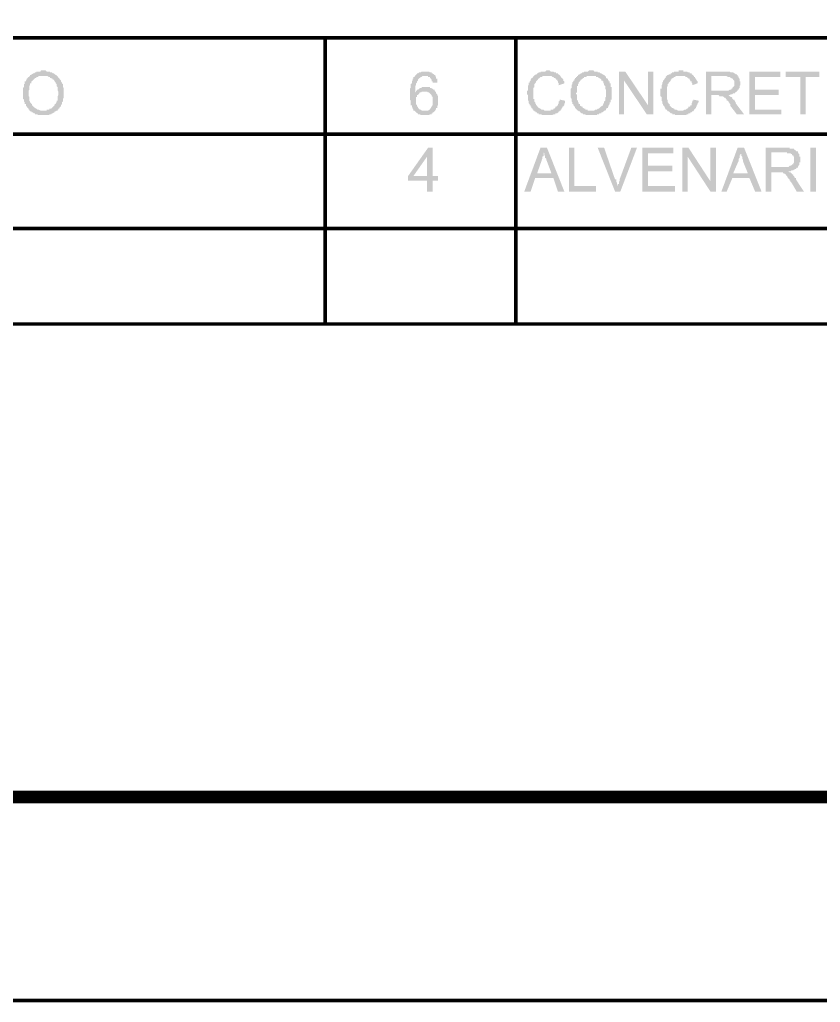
# Model space of a CAD drawing. Header units: millimetres. Extents: x 3240 to 3412, y 1366 to 1426.
# Drawn here: x 3338.855 to 3342.588, y 1366.245 to 1370.826 of the extents above; entities that cross this region are included whole.
import ezdxf

# ---------------------------------------------------------------- set-up
doc = ezdxf.new("R2010")
doc.units = ezdxf.units.MM
doc.layers.add('H', color=7, linetype='Continuous')
doc.layers.add('P', color=7, linetype='Continuous')

msp = doc.modelspace()

# ---------------------------------------------------------------- hatches: boundary and pattern name
at = {"layer": 'H', "linetype": 'Continuous'}
for points in [[(3338.9393, 1370.3805), (3338.9393, 1370.384), (3338.9269, 1370.384), (3338.9269, 1370.3893), (3338.9216, 1370.3893), (3338.9181, 1370.3928), (3338.9128, 1370.3928), (3338.9093, 1370.3981), (3338.904, 1370.3981), (3338.904, 1370.4017), (3338.9004, 1370.4017), (3338.9004, 1370.4052), (3338.8969, 1370.4052), (3338.8969, 1370.4105), (3338.8881, 1370.4193), (3338.8881, 1370.4228), (3338.8846, 1370.4228), (3338.8846, 1370.4317), (3338.8793, 1370.4317), (3338.8793, 1370.4405), (3338.8758, 1370.444), (3338.8758, 1370.4528), (3338.8705, 1370.4563), (3338.8705, 1370.5075), (3338.8758, 1370.511), (3338.8758, 1370.5251), (3338.8793, 1370.5251), (3338.8793, 1370.5375), (3338.8846, 1370.5375), (3338.8846, 1370.541), (3338.8881, 1370.5463), (3338.8881, 1370.5498), (3338.8916, 1370.5498), (3338.8916, 1370.5534), (3338.8969, 1370.5587), (3338.9004, 1370.5587), (3338.9004, 1370.5622), (3338.904, 1370.5622), (3338.904, 1370.5675), (3338.9093, 1370.5675), (3338.9093, 1370.571), (3338.9128, 1370.571), (3338.9181, 1370.5745), (3338.9216, 1370.5745), (3338.9269, 1370.5798), (3338.934, 1370.5798), (3338.9428, 1370.5622), (3338.9428, 1370.5587), (3338.934, 1370.5587), (3338.934, 1370.5534), (3338.9269, 1370.5534), (3338.9269, 1370.5498), (3338.9216, 1370.5498), (3338.9216, 1370.5463), (3338.9181, 1370.5463), (3338.9181, 1370.541), (3338.9128, 1370.541), (3338.9128, 1370.5375), (3338.9093, 1370.5375), (3338.9093, 1370.5287), (3338.904, 1370.5287), (3338.904, 1370.5198), (3338.9004, 1370.5163), (3338.9004, 1370.4987), (3338.8969, 1370.4952), (3338.8969, 1370.4687), (3338.9004, 1370.4652), (3338.9004, 1370.4475), (3338.904, 1370.444), (3338.904, 1370.4405), (3338.9093, 1370.4352), (3338.9093, 1370.4317), (3338.9128, 1370.4317), (3338.9128, 1370.4264), (3338.9269, 1370.414), (3338.9304, 1370.414), (3338.9304, 1370.4105), (3338.934, 1370.4105), (3338.9393, 1370.4052), (3338.9463, 1370.4052), (3338.9516, 1370.4017), (3338.9816, 1370.4017), (3338.9816, 1370.4052), (3338.9939, 1370.4052), (3338.9939, 1370.4105), (3339.0028, 1370.4105), (3339.0186, 1370.4264), (3339.0186, 1370.4317), (3339.0239, 1370.4317), (3339.0239, 1370.4352), (3339.0274, 1370.4405), (3339.0274, 1370.4475), (3339.0327, 1370.4475), (3339.0327, 1370.4687), (3339.0363, 1370.474), (3339.0363, 1370.4899), (3339.0327, 1370.4952), (3339.0327, 1370.511), (3339.0274, 1370.5163), (3339.0274, 1370.5251), (3339.0239, 1370.5287), (3339.0239, 1370.5322), (3339.0186, 1370.5375), (3339.0186, 1370.541), (3339.0151, 1370.541), (3339.0151, 1370.5463), (3339.0098, 1370.5463), (3339.0098, 1370.5498), (3339.0063, 1370.5498), (3339.0028, 1370.5534), (3338.9975, 1370.5534), (3338.9975, 1370.5587), (3338.9904, 1370.5587), (3338.9851, 1370.5622), (3338.9428, 1370.5622), (3338.934, 1370.5798), (3338.934, 1370.5833), (3338.9516, 1370.5833), (3338.9551, 1370.5886), (3338.9763, 1370.5886), (3338.9816, 1370.5833), (3338.9975, 1370.5833), (3338.9975, 1370.5798), (3339.0063, 1370.5798), (3339.0098, 1370.5745), (3339.0151, 1370.5745), (3339.0239, 1370.5675), (3339.0274, 1370.5675), (3339.0274, 1370.5622), (3339.0327, 1370.5622), (3339.0327, 1370.5587), (3339.0363, 1370.5587), (3339.0363, 1370.5534), (3339.0398, 1370.5534), (3339.0398, 1370.5498), (3339.0486, 1370.541), (3339.0486, 1370.5375), (3339.0521, 1370.5322), (3339.0521, 1370.5287), (3339.0574, 1370.5251), (3339.0574, 1370.511), (3339.061, 1370.5075), (3339.061, 1370.4616), (3339.0574, 1370.4563), (3339.0574, 1370.444), (3339.0521, 1370.4405), (3339.0521, 1370.4317), (3339.0486, 1370.4264), (3339.0486, 1370.4228), (3339.0398, 1370.414), (3339.0398, 1370.4105), (3339.0363, 1370.4105), (3339.0363, 1370.4052), (3339.0327, 1370.4052), (3339.0327, 1370.4017), (3339.0274, 1370.4017), (3339.0239, 1370.3981), (3339.0186, 1370.3981), (3339.0186, 1370.3928), (3339.0151, 1370.3928), (3339.0098, 1370.3893), (3339.0063, 1370.3893), (3339.0028, 1370.384), (3338.9939, 1370.384), (3338.9939, 1370.3805), (3338.9393, 1370.3805)], [(3341.2888, 1370.3805), (3341.2888, 1370.384), (3341.2746, 1370.384), (3341.2746, 1370.3893), (3341.2676, 1370.3893), (3341.2676, 1370.3928), (3341.2623, 1370.3928), (3341.2588, 1370.3981), (3341.2552, 1370.3981), (3341.2552, 1370.4017), (3341.2499, 1370.4017), (3341.2499, 1370.4052), (3341.2464, 1370.4052), (3341.2464, 1370.4105), (3341.2411, 1370.414), (3341.2411, 1370.4193), (3341.2376, 1370.4193), (3341.2376, 1370.4264), (3341.2323, 1370.4264), (3341.2323, 1370.4317), (3341.2288, 1370.4352), (3341.2288, 1370.4475), (3341.2253, 1370.4475), (3341.2253, 1370.474), (3341.22, 1370.4775), (3341.22, 1370.4952), (3341.2253, 1370.4952), (3341.2253, 1370.5198), (3341.2288, 1370.5198), (3341.2288, 1370.5322), (3341.2323, 1370.5322), (3341.2323, 1370.5375), (3341.2376, 1370.541), (3341.2376, 1370.5463), (3341.2411, 1370.5498), (3341.2411, 1370.5534), (3341.2464, 1370.5534), (3341.2464, 1370.5587), (3341.2499, 1370.5587), (3341.2499, 1370.5622), (3341.2552, 1370.5622), (3341.2552, 1370.5675), (3341.2588, 1370.5675), (3341.2623, 1370.571), (3341.2676, 1370.571), (3341.2676, 1370.5745), (3341.2711, 1370.5745), (3341.2746, 1370.5798), (3341.2835, 1370.5798), (3341.2835, 1370.5833), (3341.3046, 1370.5833), (3341.3099, 1370.5886), (3341.3258, 1370.5886), (3341.3311, 1370.5833), (3341.3434, 1370.5833), (3341.347, 1370.5798), (3341.3558, 1370.5798), (3341.3558, 1370.5745), (3341.3646, 1370.5745), (3341.3646, 1370.571), (3341.3681, 1370.571), (3341.3769, 1370.5622), (3341.3769, 1370.5587), (3341.3805, 1370.5587), (3341.3805, 1370.5534), (3341.3858, 1370.5534), (3341.3858, 1370.5498), (3341.3893, 1370.5463), (3341.3893, 1370.541), (3341.3946, 1370.5375), (3341.3946, 1370.5287), (3341.3681, 1370.5198), (3341.3681, 1370.5287), (3341.3646, 1370.5322), (3341.3646, 1370.5375), (3341.3611, 1370.541), (3341.3611, 1370.5463), (3341.3558, 1370.5463), (3341.3558, 1370.5498), (3341.3523, 1370.5498), (3341.3523, 1370.5534), (3341.347, 1370.5534), (3341.3434, 1370.5587), (3341.3381, 1370.5587), (3341.3346, 1370.5622), (3341.2923, 1370.5622), (3341.2923, 1370.5587), (3341.2835, 1370.5587), (3341.2746, 1370.5498), (3341.2711, 1370.5498), (3341.2711, 1370.5463), (3341.2623, 1370.5375), (3341.2623, 1370.5322), (3341.2588, 1370.5322), (3341.2588, 1370.5287), (3341.2552, 1370.5251), (3341.2552, 1370.511), (3341.2499, 1370.5075), (3341.2499, 1370.4563), (3341.2552, 1370.4563), (3341.2552, 1370.444), (3341.2588, 1370.4405), (3341.2588, 1370.4352), (3341.2623, 1370.4317), (3341.2623, 1370.4264), (3341.2676, 1370.4264), (3341.2676, 1370.4228), (3341.2746, 1370.414), (3341.2799, 1370.414), (3341.2799, 1370.4105), (3341.2835, 1370.4105), (3341.2888, 1370.4052), (3341.2976, 1370.4052), (3341.3011, 1370.4017), (3341.3311, 1370.4017), (3341.3311, 1370.4052), (3341.3434, 1370.4052), (3341.3434, 1370.4105), (3341.347, 1370.4105), (3341.3523, 1370.414), (3341.3523, 1370.4193), (3341.3558, 1370.4193), (3341.3611, 1370.4228), (3341.3611, 1370.4264), (3341.3646, 1370.4264), (3341.3646, 1370.4317), (3341.3681, 1370.4352), (3341.3681, 1370.444), (3341.3734, 1370.4475), (3341.3734, 1370.4528), (3341.3981, 1370.4475), (3341.3981, 1370.4352), (3341.3946, 1370.4352), (3341.3946, 1370.4264), (3341.3893, 1370.4228), (3341.3893, 1370.4193), (3341.3858, 1370.4193), (3341.3858, 1370.414), (3341.3805, 1370.4105), (3341.3805, 1370.4052), (3341.3769, 1370.4052), (3341.3769, 1370.4017), (3341.3734, 1370.4017), (3341.3734, 1370.3981), (3341.3681, 1370.3981), (3341.3681, 1370.3928), (3341.3646, 1370.3928), (3341.3611, 1370.3893), (3341.3523, 1370.3893), (3341.3523, 1370.384), (3341.3434, 1370.384), (3341.3381, 1370.3805), (3341.2888, 1370.3805)], [(3341.4951, 1370.3805), (3341.4916, 1370.384), (3341.4828, 1370.384), (3341.4793, 1370.3893), (3341.474, 1370.3893), (3341.4704, 1370.3928), (3341.4669, 1370.3928), (3341.4669, 1370.3981), (3341.4616, 1370.3981), (3341.444, 1370.414), (3341.444, 1370.4193), (3341.4404, 1370.4193), (3341.4404, 1370.4228), (3341.4369, 1370.4264), (3341.4369, 1370.4317), (3341.4316, 1370.4317), (3341.4316, 1370.4405), (3341.4281, 1370.444), (3341.4281, 1370.4563), (3341.4246, 1370.4616), (3341.4246, 1370.504), (3341.4281, 1370.5075), (3341.4281, 1370.5198), (3341.4316, 1370.5251), (3341.4316, 1370.5322), (3341.4369, 1370.5375), (3341.4369, 1370.541), (3341.4404, 1370.541), (3341.4404, 1370.5463), (3341.444, 1370.5498), (3341.444, 1370.5534), (3341.4493, 1370.5534), (3341.4493, 1370.5587), (3341.4528, 1370.5587), (3341.4528, 1370.5622), (3341.4581, 1370.5622), (3341.4581, 1370.5675), (3341.4616, 1370.5675), (3341.4616, 1370.571), (3341.4669, 1370.571), (3341.4704, 1370.5745), (3341.474, 1370.5745), (3341.4793, 1370.5798), (3341.4863, 1370.5798), (3341.4863, 1370.5833), (3341.5039, 1370.5833), (3341.5092, 1370.5886), (3341.5304, 1370.5886), (3341.5339, 1370.5833), (3341.5498, 1370.5833), (3341.5498, 1370.5798), (3341.5428, 1370.5622), (3341.5004, 1370.5622), (3341.4951, 1370.5587), (3341.4863, 1370.5587), (3341.4863, 1370.5534), (3341.4828, 1370.5534), (3341.474, 1370.5463), (3341.4704, 1370.5463), (3341.4704, 1370.541), (3341.4669, 1370.541), (3341.4669, 1370.5375), (3341.4616, 1370.5322), (3341.4616, 1370.5287), (3341.4581, 1370.5251), (3341.4581, 1370.5163), (3341.4528, 1370.5163), (3341.4528, 1370.4863), (3341.4493, 1370.4828), (3341.4493, 1370.4775), (3341.4528, 1370.4775), (3341.4528, 1370.4528), (3341.4581, 1370.4475), (3341.4581, 1370.4405), (3341.4616, 1370.4405), (3341.4616, 1370.4317), (3341.4669, 1370.4317), (3341.4669, 1370.4264), (3341.4704, 1370.4228), (3341.474, 1370.4228), (3341.474, 1370.4193), (3341.4793, 1370.4193), (3341.4793, 1370.414), (3341.4828, 1370.414), (3341.4863, 1370.4105), (3341.4916, 1370.4105), (3341.4916, 1370.4052), (3341.5039, 1370.4052), (3341.5039, 1370.4017), (3341.5339, 1370.4017), (3341.5375, 1370.4052), (3341.5463, 1370.4052), (3341.5498, 1370.4105), (3341.5551, 1370.4105), (3341.5639, 1370.4193), (3341.5674, 1370.4193), (3341.5674, 1370.4228), (3341.5727, 1370.4228), (3341.5727, 1370.4264), (3341.5763, 1370.4317), (3341.5763, 1370.4352), (3341.5798, 1370.4352), (3341.5798, 1370.444), (3341.5851, 1370.4475), (3341.5851, 1370.4616), (3341.5886, 1370.4652), (3341.5886, 1370.4987), (3341.5851, 1370.504), (3341.5851, 1370.5163), (3341.5798, 1370.5198), (3341.5798, 1370.5287), (3341.5763, 1370.5287), (3341.5763, 1370.5375), (3341.5727, 1370.5375), (3341.5727, 1370.541), (3341.5674, 1370.541), (3341.5674, 1370.5463), (3341.5639, 1370.5498), (3341.5586, 1370.5498), (3341.5586, 1370.5534), (3341.5551, 1370.5534), (3341.5498, 1370.5587), (3341.5428, 1370.5587), (3341.5428, 1370.5622), (3341.5498, 1370.5798), (3341.5586, 1370.5798), (3341.5639, 1370.5745), (3341.5674, 1370.5745), (3341.5727, 1370.571), (3341.5763, 1370.571), (3341.5763, 1370.5675), (3341.5798, 1370.5675), (3341.5886, 1370.5587), (3341.5886, 1370.5534), (3341.5921, 1370.5534), (3341.5921, 1370.5498), (3341.5974, 1370.5498), (3341.5974, 1370.5463), (3341.601, 1370.541), (3341.601, 1370.5375), (3341.6063, 1370.5375), (3341.6063, 1370.5287), (3341.6098, 1370.5287), (3341.6098, 1370.511), (3341.6151, 1370.511), (3341.6151, 1370.4528), (3341.6098, 1370.4528), (3341.6098, 1370.4405), (3341.6063, 1370.4405), (3341.6063, 1370.4317), (3341.601, 1370.4264), (3341.601, 1370.4228), (3341.5974, 1370.4193), (3341.5974, 1370.414), (3341.5921, 1370.414), (3341.5921, 1370.4105), (3341.5886, 1370.4105), (3341.5886, 1370.4052), (3341.5851, 1370.4017), (3341.5798, 1370.4017), (3341.5798, 1370.3981), (3341.5763, 1370.3981), (3341.5727, 1370.3928), (3341.5674, 1370.3928), (3341.5674, 1370.3893), (3341.5586, 1370.3893), (3341.5551, 1370.384), (3341.5463, 1370.384), (3341.5463, 1370.3805), (3341.4951, 1370.3805)], [(3341.9096, 1370.3805), (3341.9096, 1370.384), (3341.8973, 1370.384), (3341.8973, 1370.3893), (3341.8902, 1370.3893), (3341.8814, 1370.3981), (3341.8761, 1370.3981), (3341.8761, 1370.4017), (3341.8726, 1370.4017), (3341.8726, 1370.4052), (3341.8673, 1370.4052), (3341.8673, 1370.4105), (3341.8638, 1370.4105), (3341.8638, 1370.414), (3341.8603, 1370.4193), (3341.8603, 1370.4228), (3341.855, 1370.4264), (3341.855, 1370.4317), (3341.8514, 1370.4352), (3341.8514, 1370.444), (3341.8479, 1370.4475), (3341.8479, 1370.4652), (3341.8426, 1370.4687), (3341.8426, 1370.504), (3341.8479, 1370.504), (3341.8479, 1370.5198), (3341.8514, 1370.5251), (3341.8514, 1370.5322), (3341.855, 1370.5375), (3341.855, 1370.541), (3341.8603, 1370.5463), (3341.8603, 1370.5498), (3341.8638, 1370.5498), (3341.8638, 1370.5534), (3341.8673, 1370.5534), (3341.8673, 1370.5587), (3341.8761, 1370.5675), (3341.8814, 1370.5675), (3341.8814, 1370.571), (3341.8902, 1370.571), (3341.8902, 1370.5745), (3341.8938, 1370.5745), (3341.8973, 1370.5798), (3341.9061, 1370.5798), (3341.9061, 1370.5833), (3341.9273, 1370.5833), (3341.9273, 1370.5886), (3341.9484, 1370.5886), (3341.9484, 1370.5833), (3341.9661, 1370.5833), (3341.9696, 1370.5798), (3341.9784, 1370.5798), (3341.9784, 1370.5745), (3341.9873, 1370.5745), (3341.9873, 1370.571), (3341.9908, 1370.571), (3341.9908, 1370.5675), (3341.9961, 1370.5675), (3341.9961, 1370.5622), (3341.9996, 1370.5622), (3341.9996, 1370.5587), (3342.0031, 1370.5587), (3342.0031, 1370.5534), (3342.0084, 1370.5498), (3342.0084, 1370.5463), (3342.0119, 1370.5463), (3342.0119, 1370.541), (3342.0155, 1370.5375), (3342.0155, 1370.5287), (3341.9908, 1370.5198), (3341.9908, 1370.5287), (3341.9873, 1370.5322), (3341.9873, 1370.5375), (3341.982, 1370.5375), (3341.982, 1370.541), (3341.9784, 1370.5463), (3341.9784, 1370.5498), (3341.9731, 1370.5498), (3341.9731, 1370.5534), (3341.9696, 1370.5534), (3341.9661, 1370.5587), (3341.9608, 1370.5587), (3341.9573, 1370.5622), (3341.9149, 1370.5622), (3341.9096, 1370.5587), (3341.9061, 1370.5587), (3341.9026, 1370.5534), (3341.8973, 1370.5534), (3341.8973, 1370.5498), (3341.8938, 1370.5498), (3341.8938, 1370.5463), (3341.8902, 1370.5463), (3341.8902, 1370.541), (3341.8814, 1370.5322), (3341.8814, 1370.5287), (3341.8761, 1370.5251), (3341.8761, 1370.5163), (3341.8726, 1370.511), (3341.8726, 1370.4528), (3341.8761, 1370.4528), (3341.8761, 1370.4405), (3341.8814, 1370.4352), (3341.8814, 1370.4317), (3341.8849, 1370.4317), (3341.8849, 1370.4264), (3341.8973, 1370.414), (3341.9026, 1370.414), (3341.9026, 1370.4105), (3341.9061, 1370.4105), (3341.9096, 1370.4052), (3341.9185, 1370.4052), (3341.9238, 1370.4017), (3341.9484, 1370.4017), (3341.9537, 1370.4052), (3341.9608, 1370.4052), (3341.9661, 1370.4105), (3341.9696, 1370.4105), (3341.9696, 1370.414), (3341.9731, 1370.414), (3341.9731, 1370.4193), (3341.9784, 1370.4193), (3341.982, 1370.4228), (3341.982, 1370.4264), (3341.9873, 1370.4264), (3341.9873, 1370.4352), (3341.9908, 1370.4405), (3341.9908, 1370.4475), (3341.9961, 1370.4475), (3341.9961, 1370.4528), (3342.0208, 1370.4475), (3342.0208, 1370.4405), (3342.0155, 1370.4352), (3342.0155, 1370.4317), (3342.0119, 1370.4264), (3342.0119, 1370.4193), (3342.0084, 1370.4193), (3342.0084, 1370.414), (3341.9996, 1370.4052), (3341.9996, 1370.4017), (3341.9961, 1370.4017), (3341.9961, 1370.3981), (3341.9908, 1370.3981), (3341.9873, 1370.3928), (3341.982, 1370.3928), (3341.982, 1370.3893), (3341.9731, 1370.3893), (3341.9731, 1370.384), (3341.9661, 1370.384), (3341.9608, 1370.3805), (3341.9096, 1370.3805)], [(3340.7261, 1370.3805), (3340.7208, 1370.384), (3340.712, 1370.384), (3340.712, 1370.3893), (3340.7084, 1370.3893), (3340.6961, 1370.4017), (3340.6908, 1370.4017), (3340.6908, 1370.4052), (3340.6873, 1370.4105), (3340.6873, 1370.414), (3340.6837, 1370.4193), (3340.6837, 1370.4264), (3340.6784, 1370.4264), (3340.6784, 1370.4475), (3340.6749, 1370.4528), (3340.6749, 1370.504), (3340.6784, 1370.5075), (3340.6784, 1370.5251), (3340.6837, 1370.5287), (3340.6837, 1370.541), (3340.6873, 1370.541), (3340.6873, 1370.5498), (3340.6908, 1370.5498), (3340.6908, 1370.5587), (3340.6961, 1370.5587), (3340.6961, 1370.5622), (3340.6996, 1370.5622), (3340.6996, 1370.5675), (3340.7031, 1370.5675), (3340.7031, 1370.571), (3340.7084, 1370.571), (3340.7084, 1370.5745), (3340.712, 1370.5745), (3340.7173, 1370.5798), (3340.7261, 1370.5798), (3340.7296, 1370.5833), (3340.7631, 1370.5833), (3340.7684, 1370.5798), (3340.7755, 1370.5798), (3340.7755, 1370.5745), (3340.7808, 1370.5745), (3340.7896, 1370.5675), (3340.7931, 1370.5675), (3340.7931, 1370.5622), (3340.7966, 1370.5587), (3340.7966, 1370.5498), (3340.8019, 1370.5498), (3340.8019, 1370.5322), (3340.7808, 1370.5322), (3340.7808, 1370.5375), (3340.7755, 1370.5375), (3340.7755, 1370.5463), (3340.7719, 1370.5498), (3340.7719, 1370.5534), (3340.7684, 1370.5534), (3340.7684, 1370.5587), (3340.7596, 1370.5587), (3340.7596, 1370.5622), (3340.7331, 1370.5622), (3340.7296, 1370.5587), (3340.7261, 1370.5587), (3340.712, 1370.5463), (3340.712, 1370.541), (3340.7084, 1370.5375), (3340.7084, 1370.5322), (3340.7031, 1370.5287), (3340.7031, 1370.5198), (3340.6996, 1370.5163), (3340.6996, 1370.4863), (3340.7031, 1370.4899), (3340.7173, 1370.4828), (3340.7173, 1370.4775), (3340.712, 1370.4775), (3340.712, 1370.474), (3340.7084, 1370.474), (3340.7084, 1370.4652), (3340.7031, 1370.4652), (3340.7031, 1370.4317), (3340.7084, 1370.4264), (3340.7084, 1370.4193), (3340.712, 1370.4193), (3340.712, 1370.414), (3340.7208, 1370.4052), (3340.7261, 1370.4052), (3340.7296, 1370.4017), (3340.7596, 1370.4017), (3340.7631, 1370.4052), (3340.7684, 1370.4052), (3340.7684, 1370.4105), (3340.7719, 1370.4105), (3340.7719, 1370.414), (3340.7755, 1370.4193), (3340.7755, 1370.4228), (3340.7808, 1370.4264), (3340.7808, 1370.4652), (3340.7755, 1370.4687), (3340.7755, 1370.474), (3340.7631, 1370.4863), (3340.7596, 1370.4863), (3340.7543, 1370.4899), (3340.7296, 1370.4899), (3340.7261, 1370.4863), (3340.7208, 1370.4863), (3340.7208, 1370.4828), (3340.7173, 1370.4828), (3340.7031, 1370.4899), (3340.7031, 1370.4952), (3340.7084, 1370.4952), (3340.7084, 1370.4987), (3340.712, 1370.4987), (3340.7173, 1370.504), (3340.7208, 1370.504), (3340.7208, 1370.5075), (3340.7296, 1370.5075), (3340.7296, 1370.511), (3340.7684, 1370.511), (3340.7684, 1370.5075), (3340.7755, 1370.5075), (3340.7755, 1370.504), (3340.7808, 1370.504), (3340.7843, 1370.4987), (3340.7896, 1370.4987), (3340.7896, 1370.4952), (3340.7966, 1370.4863), (3340.7966, 1370.4828), (3340.8019, 1370.4775), (3340.8019, 1370.474), (3340.8054, 1370.4687), (3340.8054, 1370.4264), (3340.8019, 1370.4228), (3340.8019, 1370.414), (3340.7966, 1370.414), (3340.7966, 1370.4052), (3340.7931, 1370.4052), (3340.7931, 1370.4017), (3340.7843, 1370.3928), (3340.7808, 1370.3928), (3340.7808, 1370.3893), (3340.7755, 1370.3893), (3340.7755, 1370.384), (3340.7684, 1370.384), (3340.7631, 1370.3805), (3340.7261, 1370.3805)], [(3341.6486, 1370.384), (3341.6486, 1370.5833), (3341.6786, 1370.5833), (3341.7844, 1370.4264), (3341.7844, 1370.5833), (3341.8091, 1370.5833), (3341.8091, 1370.384), (3341.7791, 1370.384), (3341.6733, 1370.541), (3341.6733, 1370.384), (3341.6486, 1370.384)], [(3342.0543, 1370.384), (3342.0543, 1370.5833), (3342.1654, 1370.5833), (3342.1689, 1370.5798), (3342.1813, 1370.5798), (3342.1866, 1370.5745), (3342.1901, 1370.5745), (3342.1936, 1370.571), (3342.1989, 1370.571), (3342.1989, 1370.5675), (3342.2024, 1370.5675), (3342.2024, 1370.5622), (3342.2077, 1370.5587), (3342.2077, 1370.5534), (3342.2113, 1370.5498), (3342.2113, 1370.5375), (3342.2148, 1370.5375), (3342.2148, 1370.5198), (3342.2113, 1370.5163), (3342.2113, 1370.5075), (3342.2077, 1370.504), (3342.2077, 1370.4987), (3342.2024, 1370.4987), (3342.2024, 1370.4952), (3342.1936, 1370.4863), (3342.1901, 1370.4863), (3342.1901, 1370.4828), (3342.1813, 1370.4828), (3342.1725, 1370.4987), (3342.1725, 1370.504), (3342.1778, 1370.504), (3342.1778, 1370.5075), (3342.1866, 1370.5163), (3342.1866, 1370.541), (3342.1813, 1370.5463), (3342.1813, 1370.5498), (3342.1778, 1370.5498), (3342.1725, 1370.5534), (3342.1689, 1370.5534), (3342.1689, 1370.5587), (3342.1566, 1370.5587), (3342.1513, 1370.5622), (3342.079, 1370.5622), (3342.079, 1370.4952), (3342.1601, 1370.4952), (3342.1654, 1370.4987), (3342.1725, 1370.4987), (3342.1813, 1370.4828), (3342.1778, 1370.4775), (3342.1689, 1370.4775), (3342.1689, 1370.474), (3342.1601, 1370.474), (3342.1654, 1370.4687), (3342.1689, 1370.4687), (3342.1689, 1370.4652), (3342.1725, 1370.4652), (3342.1778, 1370.4616), (3342.1778, 1370.4563), (3342.1813, 1370.4563), (3342.1813, 1370.4528), (3342.1866, 1370.4528), (3342.1866, 1370.4475), (3342.1901, 1370.4475), (3342.1901, 1370.444), (3342.1936, 1370.4405), (3342.1936, 1370.4352), (3342.2324, 1370.384), (3342.1989, 1370.384), (3342.1689, 1370.4228), (3342.1689, 1370.4317), (3342.1654, 1370.4317), (3342.1654, 1370.4352), (3342.1601, 1370.4405), (3342.1601, 1370.444), (3342.1566, 1370.444), (3342.1566, 1370.4475), (3342.1513, 1370.4475), (3342.1513, 1370.4528), (3342.1442, 1370.4616), (3342.1389, 1370.4616), (3342.1389, 1370.4652), (3342.1354, 1370.4652), (3342.1354, 1370.4687), (3342.1178, 1370.4687), (3342.1143, 1370.474), (3342.079, 1370.474), (3342.079, 1370.384), (3342.0543, 1370.384)], [(3342.2571, 1370.384), (3342.2571, 1370.5833), (3342.4018, 1370.5833), (3342.4018, 1370.5587), (3342.2836, 1370.5587), (3342.2836, 1370.4987), (3342.3929, 1370.4987), (3342.3929, 1370.474), (3342.2836, 1370.474), (3342.2836, 1370.4052), (3342.4053, 1370.4052), (3342.4053, 1370.384), (3342.2571, 1370.384)], [(3342.4953, 1370.384), (3342.4953, 1370.5587), (3342.4265, 1370.5587), (3342.4265, 1370.5833), (3342.5834, 1370.5833), (3342.5834, 1370.5587), (3342.5199, 1370.5587), (3342.5199, 1370.384), (3342.4953, 1370.384)], [(3340.7543, 1370.0242), (3340.7543, 1370.0753), (3340.7543, 1370.0965), (3340.7543, 1370.1865), (3340.6908, 1370.0965), (3340.7543, 1370.0965), (3340.7543, 1370.0753), (3340.6661, 1370.0753), (3340.6661, 1370.0965), (3340.7596, 1370.2288), (3340.7808, 1370.2288), (3340.7808, 1370.0965), (3340.8054, 1370.0965), (3340.8054, 1370.0753), (3340.7808, 1370.0753), (3340.7808, 1370.0242), (3340.7543, 1370.0242)], [(3341.2076, 1370.0242), (3341.2835, 1370.2288), (3341.3134, 1370.2288), (3341.3946, 1370.0242), (3341.3646, 1370.0242), (3341.3434, 1370.0877), (3341.3346, 1370.1089), (3341.3134, 1370.1653), (3341.3134, 1370.1688), (3341.3099, 1370.1688), (3341.3099, 1370.1777), (3341.3046, 1370.1812), (3341.3046, 1370.19), (3341.3011, 1370.1935), (3341.3011, 1370.2023), (3341.2976, 1370.2076), (3341.2976, 1370.19), (3341.2923, 1370.1865), (3341.2923, 1370.1777), (3341.2888, 1370.1724), (3341.2888, 1370.1688), (3341.2676, 1370.1089), (3341.3346, 1370.1089), (3341.3434, 1370.0877), (3341.2588, 1370.0877), (3341.2376, 1370.0242), (3341.2076, 1370.0242)], [(3341.4158, 1370.0242), (3341.4158, 1370.2288), (3341.4404, 1370.2288), (3341.4404, 1370.0507), (3341.5428, 1370.0507), (3341.5428, 1370.0242), (3341.4158, 1370.0242)], [(3341.6309, 1370.0242), (3341.5498, 1370.2288), (3341.5798, 1370.2288), (3341.6309, 1370.0806), (3341.6362, 1370.0806), (3341.6362, 1370.0665), (3341.6398, 1370.0665), (3341.6398, 1370.0542), (3341.6433, 1370.0507), (3341.6433, 1370.0595), (3341.6486, 1370.0595), (3341.6486, 1370.0718), (3341.6521, 1370.0718), (3341.6521, 1370.0806), (3341.7068, 1370.2288), (3341.7333, 1370.2288), (3341.6556, 1370.0242), (3341.6309, 1370.0242)], [(3341.7579, 1370.0242), (3341.7579, 1370.2288), (3341.9026, 1370.2288), (3341.9026, 1370.2023), (3341.7844, 1370.2023), (3341.7844, 1370.1441), (3341.8973, 1370.1441), (3341.8973, 1370.1177), (3341.7844, 1370.1177), (3341.7844, 1370.0507), (3341.9096, 1370.0507), (3341.9096, 1370.0242), (3341.7579, 1370.0242)], [(3341.9449, 1370.0242), (3341.9449, 1370.2288), (3341.9731, 1370.2288), (3342.0754, 1370.0718), (3342.0754, 1370.2288), (3342.1019, 1370.2288), (3342.1019, 1370.0242), (3342.0754, 1370.0242), (3341.9696, 1370.1865), (3341.9696, 1370.0242), (3341.9449, 1370.0242)], [(3342.1266, 1370.0242), (3342.2024, 1370.2288), (3342.2324, 1370.2288), (3342.3136, 1370.0242), (3342.2836, 1370.0242), (3342.2571, 1370.0877), (3342.1778, 1370.0877), (3342.1813, 1370.1089), (3342.2501, 1370.1089), (3342.2271, 1370.1653), (3342.2271, 1370.1724), (3342.2236, 1370.1777), (3342.2236, 1370.1865), (3342.2201, 1370.19), (3342.2201, 1370.1988), (3342.2148, 1370.1988), (3342.2148, 1370.1935), (3342.2113, 1370.1935), (3342.2113, 1370.1812), (3342.2077, 1370.1777), (3342.2077, 1370.1688), (3342.1813, 1370.1089), (3342.1778, 1370.0877), (3342.1513, 1370.0242), (3342.1266, 1370.0242)], [(3342.333, 1370.0242), (3342.333, 1370.2288), (3342.4441, 1370.2288), (3342.4441, 1370.2235), (3342.4653, 1370.2235), (3342.4653, 1370.22), (3342.4688, 1370.22), (3342.4776, 1370.2112), (3342.4829, 1370.2112), (3342.4829, 1370.2076), (3342.4864, 1370.2023), (3342.4864, 1370.1988), (3342.49, 1370.1988), (3342.49, 1370.1865), (3342.4953, 1370.1865), (3342.4953, 1370.16), (3342.49, 1370.16), (3342.49, 1370.1477), (3342.4864, 1370.1477), (3342.4864, 1370.1441), (3342.4829, 1370.1388), (3342.4829, 1370.1353), (3342.4776, 1370.1353), (3342.4741, 1370.13), (3342.4688, 1370.13), (3342.4688, 1370.1265), (3342.4653, 1370.1265), (3342.4617, 1370.123), (3342.4529, 1370.123), (3342.4529, 1370.1441), (3342.4529, 1370.1477), (3342.4564, 1370.1477), (3342.4564, 1370.1512), (3342.4617, 1370.1512), (3342.4617, 1370.1565), (3342.4653, 1370.16), (3342.4653, 1370.1865), (3342.4617, 1370.19), (3342.4617, 1370.1935), (3342.4564, 1370.1935), (3342.4564, 1370.1988), (3342.4529, 1370.1988), (3342.4476, 1370.2023), (3342.4318, 1370.2023), (3342.4318, 1370.2076), (3342.3594, 1370.2076), (3342.3594, 1370.1388), (3342.4388, 1370.1388), (3342.4441, 1370.1441), (3342.4529, 1370.1441), (3342.4529, 1370.123), (3342.4476, 1370.1177), (3342.4388, 1370.1177), (3342.4441, 1370.1142), (3342.4476, 1370.1142), (3342.4617, 1370.1018), (3342.4617, 1370.0965), (3342.4653, 1370.0965), (3342.4653, 1370.093), (3342.4688, 1370.093), (3342.4688, 1370.0877), (3342.4741, 1370.0877), (3342.4741, 1370.0806), (3342.5111, 1370.0242), (3342.4776, 1370.0242), (3342.4529, 1370.0665), (3342.4476, 1370.0718), (3342.4476, 1370.0753), (3342.4441, 1370.0753), (3342.4441, 1370.0806), (3342.4388, 1370.0842), (3342.4388, 1370.0877), (3342.4353, 1370.0877), (3342.4353, 1370.093), (3342.4318, 1370.093), (3342.4318, 1370.0965), (3342.4265, 1370.1018), (3342.4265, 1370.1053), (3342.4229, 1370.1053), (3342.4194, 1370.1089), (3342.4141, 1370.1089), (3342.4141, 1370.1142), (3342.3594, 1370.1142), (3342.3594, 1370.0242), (3342.333, 1370.0242)], [(3342.5411, 1370.0242), (3342.5411, 1370.2288), (3342.5676, 1370.2288), (3342.5676, 1370.0242), (3342.5411, 1370.0242)]]:
    msp.add_hatch(color=256, dxfattribs=at).paths.add_polyline_path(points)

# ---------------------------------------------------------------- linework, layer by layer
at = {"layer": 'P'}
for points, const_width in [([(3327.6486, 1366.253), (3411.6291, 1366.253), (3411.6291, 1425.6008), (3327.6486, 1425.6008), (3327.6486, 1366.253)], 0.0169), ([(3410.6766, 1424.6483), (3410.6766, 1367.202), (3330.0986, 1367.202), (3330.0986, 1424.6483), (3410.6766, 1424.6483)], 0.0593), ([(3333.2313, 1370.7403), (3346.8256, 1370.7403)], 0.0169), ([(3346.8256, 1370.7403), (3346.8256, 1369.4068), (3333.2313, 1369.4068), (3333.2313, 1370.7403)], 0.0169), ([(3340.2798, 1370.7403), (3340.2798, 1369.4068)], 0.0169), ([(3341.1688, 1370.7403), (3341.1688, 1369.4068)], 0.0169), ([(3333.2313, 1370.2923), (3346.8256, 1370.2923)], 0.0169), ([(3333.2313, 1369.8513), (3346.8256, 1369.8513)], 0.0169)]:
    msp.add_lwpolyline(points, dxfattribs=dict(at, const_width=const_width))

doc.saveas('drawing.dxf')
